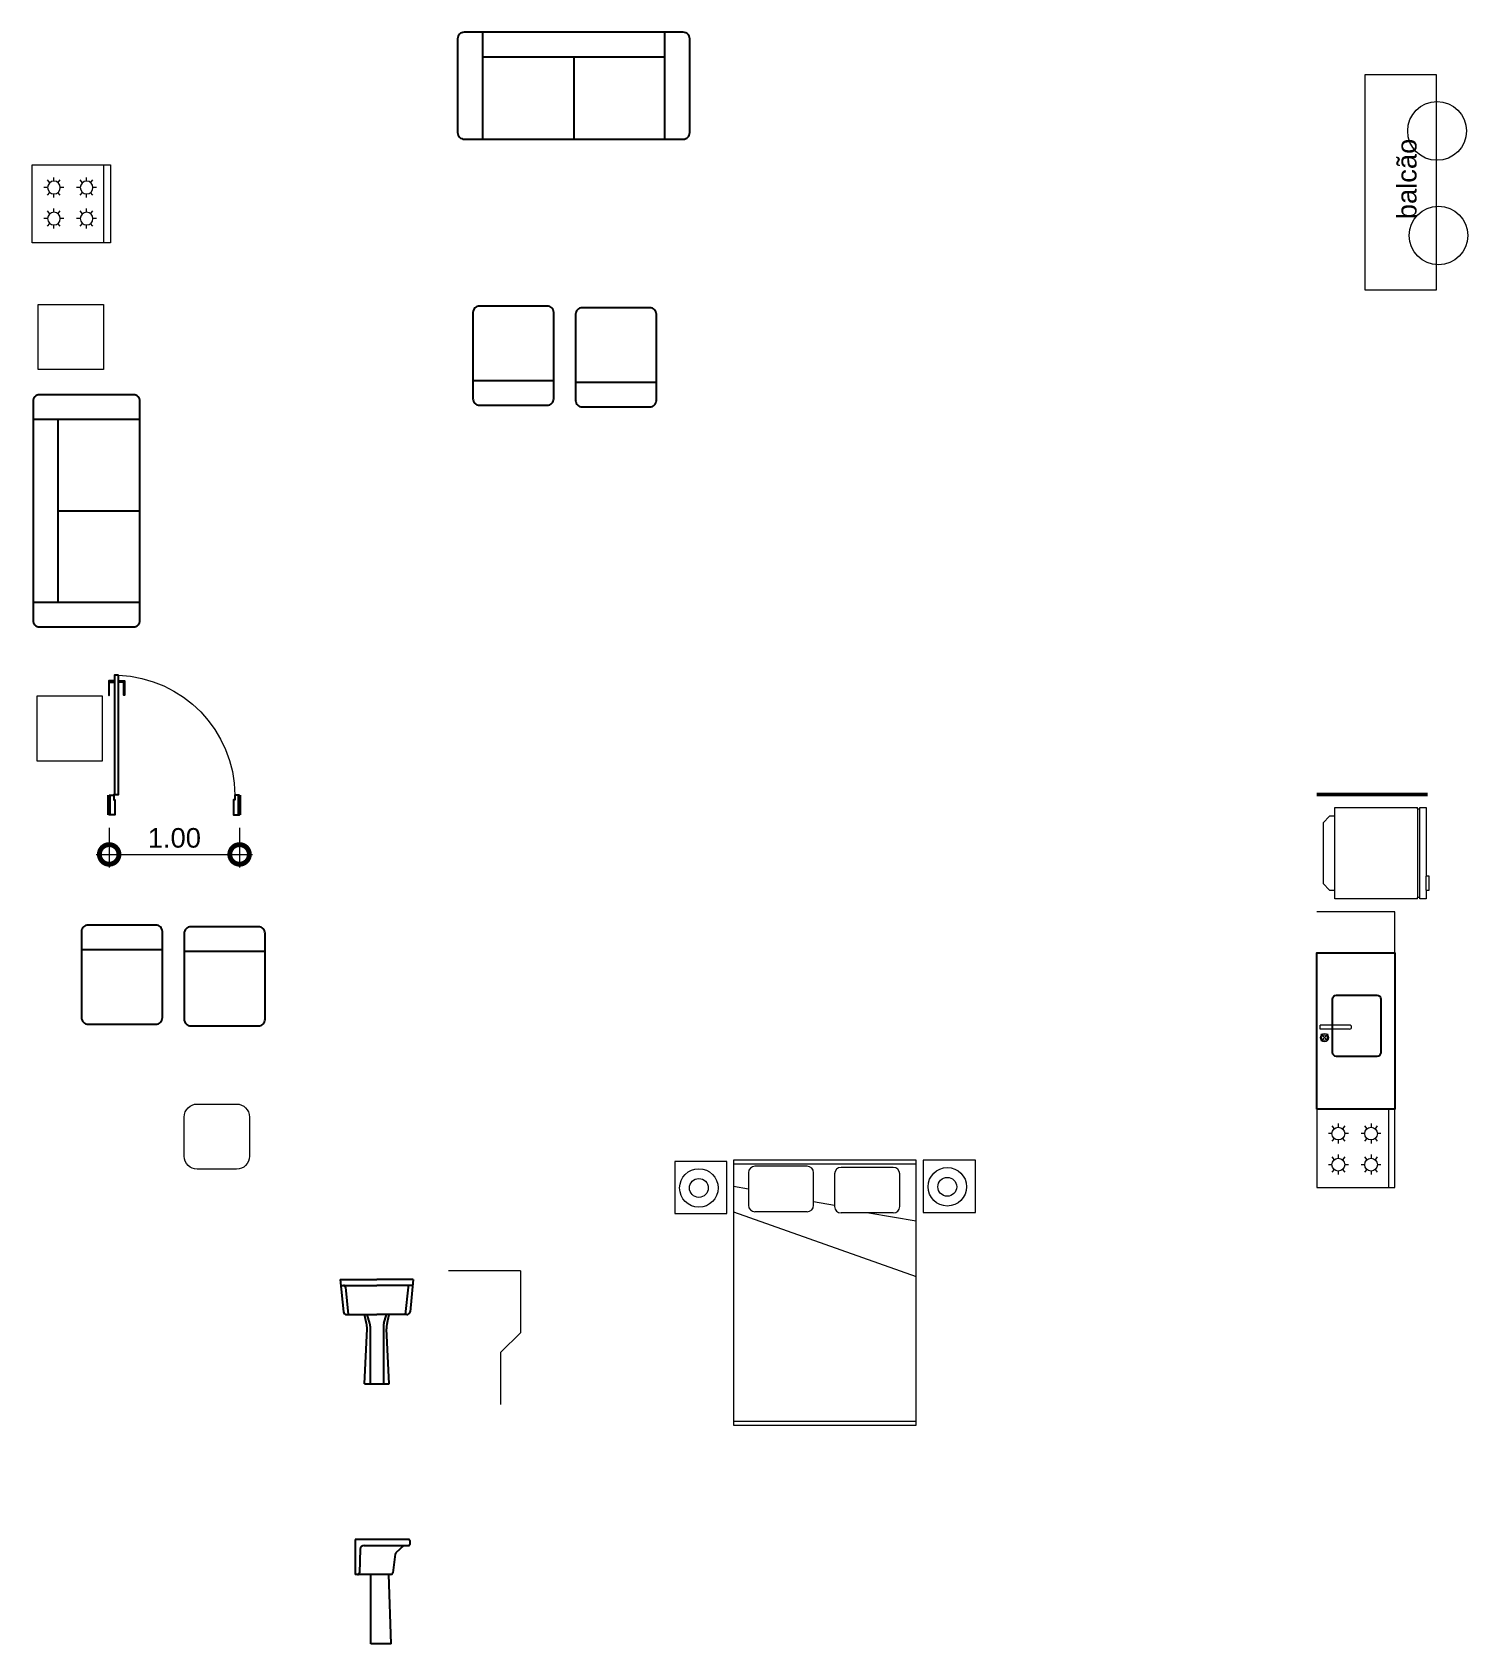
# Model space of a CAD drawing. Header units: millimetres. Extents: x -4763 to 645, y -25 to 217.
# Drawn here: x -24.13 to -13.13, y 23.3 to 35.65 of the extents above; entities that cross this region are included whole.
import ezdxf

# ---------------------------------------------------------------- set-up
doc = ezdxf.new("R2010")
doc.units = ezdxf.units.MM
doc.header["$LTSCALE"] = 0.5
doc.header["$PDMODE"] = 3
doc.linetypes.add('HIDDEN2', pattern=[4.7625, 3.175, -1.5875])
for name, color, linetype in [('01', 1, 'Continuous'), ('02', 2, 'Continuous'), ('DETALHE', 2, 'Continuous'), ('PENA1', 1, 'Continuous')]:
    doc.layers.add(name, color=color, linetype=linetype)
for name, color, linetype, lineweight in [('A-TRACEJADO', 251, 'HIDDEN2', 18), ('Alvenaria-alta', 5, 'Continuous', 50), ('ARQ  esquadrias', 2, 'Continuous', 20), ('ARQ - Linha-nivel', 1, 'Continuous', 18), ('ARQ Mobiliario', 34, 'Continuous', 13), ('ARQ PAREDES', 7, 'Continuous', 53), ('ARQ PISO', 254, 'Continuous', 15), ('ARQ TEXTO 01', 250, 'Continuous', 18), ('ARQ VISTA 1', 1, 'Continuous', 15)]:
    doc.layers.add(name, color=color, linetype=linetype, lineweight=lineweight)
doc.styles.add('arial 015', font='arial.ttf', dxfattribs={"height": 0.15})
doc.styles.add('ARIAL 15', font='arial.ttf', dxfattribs={"height": 0.15})
doc.dimstyles.new('cota externa', dxfattribs={"dimtxt": 0.15, "dimasz": 0.3, "dimexe": 0.1, "dimexo": 0.1, "dimgap": 0.05, "dimtad": 1, "dimzin": 1, "dimdsep": 46, "dimtxsty": 'arial 015', "dimblk": 'DOTSMALL', "dimcen": 0, "dimdle": 0.1, "dimclrd": 256, "dimclre": 256, "dimclrt": 256, "dimaunit": 1, "dimadec": 3, "dimazin": 0, "dimtfac": 1, "dimtmove": 1, "dimatfit": 3, "dimfxl": 1, "dimlwd": -1, "dimlwe": -1, "dimarcsym": 0})

# ---------------------------------------------------------------- blocks, each defined once
blk = doc.blocks.new('P90')
at = {"layer": 'A-TRACEJADO'}
blk.add_arc((-0.034, 0.14), 0.931, 92.3196, 179.4102, dxfattribs=at)
at = {"layer": 'ARQ PAREDES'}
for p, q in [((-1, 0), (-1, 0.15)), ((0, 0), (0, 0.15))]:
    blk.add_line(p, q, dxfattribs=at)
at = {"layer": 'DETALHE', "color": 1}
for points in [[(-0.072, 1.026), (-0.117, 1.026), (-0.117, 0.918), (-0.113, 0.918), (-0.113, 1.018), (-0.072, 1.018)], [(-0.042, 1.026), (0.003, 1.026), (0.003, 0.918), (-0.001, 0.918), (-0.001, 1.018), (-0.042, 1.018)]]:
    blk.add_lwpolyline(points, close=True, dxfattribs=at)
at = {"layer": 'DETALHE', "color": 2}
blk.add_lwpolyline([(-0.072, 1.07), (-0.041, 1.07), (-0.041, 0.156), (-0.072, 0.156), (-0.072, 1.07)], dxfattribs=at)
for points in [[(-1, 0.15), (-0.965, 0.15), (-0.965, 0.115), (-0.955, 0.115), (-0.955, 0), (-1, 0)], [(0, 0.15), (-0.035, 0.15), (-0.035, 0.115), (-0.045, 0.115), (-0.045, 0), (0, 0)]]:
    blk.add_lwpolyline(points, close=True, dxfattribs=at)
blk.add_circle((-0.038, 0.153), 0.00326, dxfattribs=at)
blk = doc.blocks.new('fogao4')
at = {"layer": 'ARQ VISTA 1'}
for p, q in [((0.138, -0.135), (0.117, -0.117)), ((0.175, -0.117), (0.175, -0.09)), ((0.234, -0.117), (0.213, -0.135)), ((0.376, -0.135), (0.354, -0.117)), ((0.413, -0.117), (0.413, -0.09)), ((0.472, -0.117), (0.451, -0.135)), ((0.127, -0.166), (0.099, -0.166)), ((0.138, -0.197), (0.117, -0.215)), ((0.175, -0.243), (0.175, -0.215)), ((0.234, -0.215), (0.213, -0.197)), ((0.252, -0.166), (0.224, -0.166)), ((0.364, -0.166), (0.337, -0.166)), ((0.376, -0.197), (0.354, -0.215)), ((0.413, -0.243), (0.413, -0.215)), ((0.472, -0.215), (0.451, -0.197)), ((0.49, -0.166), (0.462, -0.166)), ((0.138, -0.385), (0.117, -0.368)), ((0.175, -0.368), (0.175, -0.34)), ((0.234, -0.368), (0.213, -0.385)), ((0.376, -0.385), (0.354, -0.368)), ((0.413, -0.368), (0.413, -0.34)), ((0.472, -0.368), (0.451, -0.385)), ((0.127, -0.417), (0.099, -0.417)), ((0.138, -0.448), (0.117, -0.465)), ((0.175, -0.493), (0.175, -0.465)), ((0.234, -0.465), (0.213, -0.448)), ((0.252, -0.417), (0.224, -0.417)), ((0.364, -0.417), (0.337, -0.417)), ((0.376, -0.448), (0.354, -0.465)), ((0.413, -0.493), (0.413, -0.465)), ((0.472, -0.465), (0.451, -0.448)), ((0.49, -0.417), (0.462, -0.417)), ((0.6, -0.55), (0, -0.55))]:
    blk.add_line(p, q, dxfattribs=at)
blk.add_lwpolyline([(0, -0.6), (0.6, -0.6), (0.6, 0), (0, 0)], close=True, dxfattribs=at)
for centre in [(0.175, -0.166), (0.413, -0.166), (0.175, -0.417), (0.413, -0.417)]:
    blk.add_circle(centre, 0.0487, dxfattribs=at)
blk = doc.blocks.new('sofaVan2')
at = {"layer": 'PENA1'}
for p, q in [((0.14, 0), (0.14, -0.82)), ((1.54, -0.82), (1.54, 0)), ((1.54, -0.19), (0.14, -0.19)), ((0.84, -0.19), (0.84, -0.82))]:
    blk.add_line(p, q, dxfattribs=at)
blk.add_lwpolyline([(1.68, 0), (0, 0, 0.414214), (-0.05, -0.05), (-0.05, -0.77, 0.414214), (0, -0.82), (1.68, -0.82, 0.414214), (1.73, -0.77), (1.73, -0.05, 0.414214)], format="xyb", close=True, dxfattribs=at)
blk = doc.blocks.new('cama casal')
at = {"layer": 'ARQ Mobiliario'}
for p, q in [((0, 0), (0, -1.4)), ((2.03, 0), (0, 0)), ((0.03, 0), (0.03, -1.4)), ((1.635, 0), (1.14, -1.4)), ((1.831, 0), (1.812, -0.114)), ((2, -1.4), (2, 0)), ((2.03, -1.4), (2.03, 0)), ((1.935, -0.114), (1.685, -0.114)), ((1.635, -0.564), (1.635, -0.164)), ((1.985, -0.564), (1.985, -0.164)), ((1.685, -0.614), (1.935, -0.614)), ((1.713, -0.614), (1.686, -0.774)), ((1.626, -1.224), (1.626, -0.824)), ((1.926, -0.774), (1.676, -0.774)), ((1.976, -1.224), (1.976, -0.824)), ((1.626, -1.038), (1.566, -1.4)), ((1.676, -1.274), (1.926, -1.274)), ((0, -1.4), (2.03, -1.4))]:
    blk.add_line(p, q, dxfattribs=at)
for centre, start, end in [((1.685, -0.164), 90, 180), ((1.935, -0.164), 0, 90), ((1.685, -0.564), 180, 270), ((1.935, -0.564), 270, 0), ((1.676, -0.824), 90, 180), ((1.926, -0.824), 0, 90), ((1.676, -1.224), 180, 270), ((1.926, -1.224), 270, 0)]:
    blk.add_arc(centre, 0.05, start, end, dxfattribs=at)
blk = doc.blocks.new('sofaVan1')
at = {"layer": 'PENA1'}
blk.add_line((-0.19, 0.05), (-0.19, -0.57), dxfattribs=at)
blk.add_lwpolyline([(-0.76, -0.52), (-0.76, 0, -0.414214), (-0.71, 0.05), (-0.05, 0.05, -0.414214), (0, 0), (0, -0.52, -0.414214), (-0.05, -0.57), (-0.71, -0.57, -0.414214)], format="xyb", close=True, dxfattribs=at)
blk = doc.blocks.new('geladeira 70x70')
at = {"layer": 'ARQ Mobiliario'}
for p, q in [((-0.79, 0.2825), (-0.79, 0.35)), ((-0.79, 0.35), (-0.7425, 0.35)), ((-0.79, 0.2825), (-0.79, 0.1775)), ((-0.7425, 0.34), (-0.7425, -0.34)), ((-0.7425, 0.34), (-0.7225, 0.34)), ((-0.7225, 0.35), (-0.09, 0.35)), ((-0.7225, -0.34), (-0.7225, 0.34)), ((-0.09, 0.35), (-0.09, 0.2825)), ((-0.05, 0.2825), (-0.09, 0.2825)), ((-0.05, 0.2825), (0, 0.2325)), ((-0.79, -0.35), (-0.79, 0.1775)), ((0, -0.2325), (0, 0.2325)), ((0, -0.2325), (-0.05, -0.2825)), ((-0.7425, -0.35), (-0.79, -0.35)), ((-0.7225, -0.34), (-0.7425, -0.34)), ((-0.09, -0.35), (-0.7225, -0.35)), ((-0.09, -0.2825), (-0.05, -0.2825))]:
    blk.add_line(p, q, dxfattribs=at)
for points in [[(-0.79, 0.2825), (-0.8125, 0.2825), (-0.8125, 0.1775), (-0.79, 0.1775)], [(-0.7425, 0.35), (-0.7425, 0.34)], [(-0.7225, 0.35), (-0.7225, 0.34)], [(-0.09, 0.2825), (-0.09, -0.2825)], [(-0.7425, -0.34), (-0.7425, -0.35)], [(-0.7225, -0.34), (-0.7225, -0.35)], [(-0.09, -0.2825), (-0.09, -0.35)]]:
    blk.add_lwpolyline(points, dxfattribs=at)
blk = doc.blocks.new('_DotSmall')
at = {"color": 0, "linetype": 'ByBlock', "lineweight": 0, "const_width": 0.5}
blk.add_lwpolyline([(-0.0625, 0, 1), (0.0625, 0, 1)], format="xyb", close=True, dxfattribs=at)
blk = doc.blocks.new('*D18')
at = {"layer": 'ARQ - Linha-nivel', "transparency": 16777216}
for p, q in [((-23.545, 29.553), (-23.545, 29.249)), ((-22.545, 29.553), (-22.545, 29.249)), ((-23.645, 29.349), (-22.445, 29.349))]:
    blk.add_line(p, q, dxfattribs=at)
at = {"layer": 'DEFPOINTS', "color": 0, "transparency": 16777216}
for p in [(-23.545, 29.653), (-22.545, 29.653), (-22.545, 29.349)]:
    blk.add_point(p, dxfattribs=at)
at = {"layer": 'ARQ - Linha-nivel', "transparency": 16777216, "xscale": 0.3, "yscale": 0.3, "zscale": 0.3, "rotation": 180}
blk.add_blockref('_DotSmall', (-23.545, 29.349), dxfattribs=at)
at = {"layer": 'ARQ - Linha-nivel', "transparency": 16777216, "xscale": 0.3, "yscale": 0.3, "zscale": 0.3}
blk.add_blockref('_DotSmall', (-22.545, 29.349), dxfattribs=at)
at = {"layer": 'ARQ - Linha-nivel', "transparency": 16777216, "insert": (-23.045, 29.475), "char_height": 0.15, "attachment_point": 5, "style": 'arial 015'}
blk.add_mtext('1.00', dxfattribs=at)

msp = doc.modelspace()

# ---------------------------------------------------------------- linework, layer by layer
at = {"layer": '01'}
for p, q in [((-21.76809, 26.04338), (-21.74749, 26.04338)), ((-21.74749, 26.04338), (-21.49279, 26.04338)), ((-21.73256, 26.02989), (-21.71139, 25.81997)), ((-21.23809, 26.04338), (-21.49279, 26.04338)), ((-21.25302, 26.02989), (-21.27419, 25.81997)), ((-21.21749, 26.04338), (-21.23809, 26.04338)), ((-21.54677, 25.75261), (-21.56664, 25.81997)), ((-21.54321, 25.73153), (-21.54321, 25.28997)), ((-21.44237, 25.73153), (-21.44237, 25.28997)), ((-21.43881, 25.75261), (-21.41894, 25.81997)), ((-21.61924, 24.02029), (-21.62529, 23.84036)), ((-21.58925, 24.04928), (-21.28567, 24.04928))]:
    msp.add_line(p, q, dxfattribs=at)
for centre, radius, start, end in [((-21.74749, 26.02838), 0.015, 5.761089, 90), ((-21.23809, 26.02838), 0.015, 90, 174.238911), ((-21.69252, 25.71716), 0.15, 5.497386, 13.670438), ((-21.29306, 25.71716), 0.15, 166.329562, 174.502614), ((-21.58925, 24.01928), 0.03, 90, 178.073489), ((-21.64028, 23.84087), 0.015, 270, 358.073489)]:
    msp.add_arc(centre, radius, start, end, dxfattribs=at)
at = {"layer": '02'}
for p, q in [((-21.77279, 26.08997), (-21.74782, 25.84246)), ((-21.77279, 26.08997), (-21.49279, 26.08997)), ((-21.21279, 26.08997), (-21.49279, 26.08997)), ((-21.21279, 26.08997), (-21.23776, 25.84246)), ((-21.72294, 25.81997), (-21.49279, 25.81997)), ((-21.5714, 25.75261), (-21.58779, 25.81997)), ((-21.58779, 25.28997), (-21.56733, 25.70986)), ((-21.26263, 25.81997), (-21.49279, 25.81997)), ((-21.39779, 25.28997), (-21.41825, 25.70986)), ((-21.41418, 25.75261), (-21.39779, 25.81997)), ((-21.58779, 25.28997), (-21.39779, 25.28997)), ((-21.6585, 24.09587), (-21.6585, 23.82587)), ((-21.246, 24.09587), (-21.6585, 24.09587)), ((-21.35167, 23.98407), (-21.36918, 23.83907)), ((-21.28567, 24.04928), (-21.3469, 23.99334)), ((-21.28567, 24.04928), (-21.246, 24.04928)), ((-21.2385, 24.08837), (-21.2385, 24.05678)), ((-21.64028, 23.82587), (-21.6585, 23.82587)), ((-21.53742, 23.82587), (-21.64028, 23.82587)), ((-21.53742, 23.29587), (-21.53742, 23.82587)), ((-21.39927, 23.82587), (-21.53742, 23.82587)), ((-21.38407, 23.82587), (-21.39927, 23.82587)), ((-21.38275, 23.29587), (-21.39927, 23.82587)), ((-21.38275, 23.29587), (-21.53742, 23.29587))]:
    msp.add_line(p, q, dxfattribs=at)
for centre, radius, start, end in [((-21.72294, 25.84497), 0.025, 185.761089, 270), ((-21.26263, 25.84497), 0.025, 270, 354.238911), ((-21.71716, 25.71716), 0.15, 357.210765, 13.670438), ((-21.26842, 25.71716), 0.15, 166.329562, 182.789235), ((-21.33678, 23.98227), 0.015, 132.412474, 173.114895), ((-21.246, 24.08837), 0.0075, 0, 90), ((-21.246, 24.05678), 0.0075, 270, 0), ((-21.38407, 23.84087), 0.015, 270, 353.114895)]:
    msp.add_arc(centre, radius, start, end, dxfattribs=at)
at = {"layer": 'Alvenaria-alta'}
msp.add_line((-13.43552, 29.80862), (-14.28552, 29.80862), dxfattribs=at)
at = {"layer": 'ARQ  esquadrias'}
msp.add_lwpolyline([(-13.91552, 35.32804), (-13.91552, 33.67804), (-13.36552, 33.67804), (-13.36552, 35.32804)], close=True, dxfattribs=at)
at = {"layer": 'ARQ Mobiliario'}
for p, q in [((-13.68552, 28.90862), (-14.28552, 28.90862)), ((-13.68552, 28.44483), (-13.68552, 28.90862)), ((-18.80729, 26.99492), (-19.20729, 26.99492)), ((-19.20729, 26.99492), (-19.20729, 26.59492)), ((-18.80729, 26.59492), (-18.80729, 26.99492)), ((-16.90232, 27.00397), (-17.30232, 27.00397)), ((-17.30232, 27.00397), (-17.30232, 26.60397)), ((-16.90232, 26.60397), (-16.90232, 27.00397)), ((-19.20729, 26.59492), (-18.80729, 26.59492)), ((-17.30232, 26.60397), (-16.90232, 26.60397)), ((-20.39162, 26.15651), (-20.94162, 26.15651)), ((-20.39162, 26.15651), (-20.39162, 25.68151)), ((-20.39162, 25.68151), (-20.54162, 25.53151)), ((-20.54162, 25.13151), (-20.54162, 25.53151))]:
    msp.add_line(p, q, dxfattribs=at)
for points in [[(-24.08946, 33.06668), (-24.08946, 33.56668), (-23.58946, 33.56668), (-23.58946, 33.06668)], [(-24.09774, 30.06533), (-24.09774, 30.56533), (-23.59774, 30.56533), (-23.59774, 30.06533)]]:
    msp.add_lwpolyline(points, close=True, dxfattribs=at)
msp.add_lwpolyline([(-22.96916, 27.03484), (-22.96916, 27.33484, -0.41421356), (-22.86916, 27.43484), (-22.56916, 27.43484, -0.41421356), (-22.46916, 27.33484), (-22.46916, 27.03484, -0.41421356), (-22.56916, 26.93484), (-22.86916, 26.93484, -0.41421356)], format="xyb", close=True, dxfattribs=at)
for centre, radius in [((-13.36274, 34.89674), 0.225), ((-13.3519, 34.09504), 0.225), ((-17.11794, 26.80034), 0.14764), ((-19.02291, 26.7913), 0.14764), ((-19.02291, 26.7913), 0.07228), ((-17.11794, 26.80034), 0.07228)]:
    msp.add_circle(centre, radius, dxfattribs=at)
at = {"layer": 'ARQ VISTA 1'}
for p, q in [((-14.25845, 28.00983), (-14.25845, 28.03983)), ((-14.0327, 28.03983), (-14.25845, 28.03983)), ((-14.0327, 28.00983), (-14.25845, 28.00983)), ((-14.25401, 27.97198), (-14.20029, 27.91826)), ((-14.25275, 27.91697), (-14.19643, 27.97328))]:
    msp.add_line(p, q, dxfattribs=at)
for radius in [0.03077, 0.02172]:
    msp.add_circle((-14.22587, 27.94384), radius, dxfattribs=at)
msp.add_arc((-14.0327, 28.02483), 0.015, 270, 90, dxfattribs=at)
at = {"layer": 'PENA1'}
msp.add_lwpolyline([(-14.28552, 27.39483), (-14.28552, 28.59483), (-13.68552, 28.59483), (-13.68552, 27.39483), (-14.28552, 27.39483)], dxfattribs=at)
msp.add_lwpolyline([(-13.79359, 28.23983), (-13.79359, 27.82983, -0.41421356), (-13.82359, 27.79983), (-14.13359, 27.79983, -0.41421356), (-14.16359, 27.82983), (-14.16359, 28.23983, -0.41421356), (-14.13359, 28.26983), (-13.82359, 28.26983, -0.41421356)], format="xyb", close=True, dxfattribs=at)

# ---------------------------------------------------------------- block references
at = {"layer": 'ARQ Mobiliario'}
msp.add_blockref('sofaVan2', (-20.82269, 35.65393), dxfattribs=at)
at = {"layer": 'ARQ Mobiliario', "xscale": -1}
for name, p, rotation in [('fogao4', (-24.13488, 34.63815), 90), ('sofaVan1', (-20.70554, 32.79386), 90), ('sofaVan1', (-19.91848, 32.78076), 90), ('sofaVan1', (-23.18682, 28.8073), 270), ('sofaVan1', (-22.39976, 28.7942), 270)]:
    msp.add_blockref(name, p, dxfattribs=dict(at, rotation=rotation))
at = {"layer": 'ARQ Mobiliario'}
for name, p, rotation in [('sofaVan2', (-24.12858, 31.14381), 90.00000000000001), ('geladeira 70x70', (-14.23607, 29.35862), 180), ('fogao4', (-14.28552, 26.79483), 90.00000000000001), ('cama casal', (-18.75691, 24.97322), 90)]:
    msp.add_blockref(name, p, dxfattribs=dict(at, rotation=rotation))
at = {"layer": 'ARQ PISO', "xscale": -1}
msp.add_blockref('P90', (-23.54537, 29.65292), dxfattribs=at)

# ---------------------------------------------------------------- texts
at = {"layer": 'ARQ TEXTO 01', "style": 'ARIAL 15'}
msp.add_text('balcão', height=0.15, rotation=90, dxfattribs=at).set_placement((-13.51971, 34.22003))

# ---------------------------------------------------------------- dimensions: what is measured, and where the dimension line sits
at = {"layer": 'ARQ - Linha-nivel'}
dim = msp.add_linear_dim(base=(-22.54537, 29.34878), p1=(-23.54537, 29.65292), p2=(-22.54537, 29.65292), dimstyle='cota externa', dxfattribs=at)
dim.commit()
dim.dimension.update_dxf_attribs({"geometry": '*D18', "text_midpoint": (-23.04537, 29.47536)})

doc.saveas('drawing.dxf')
